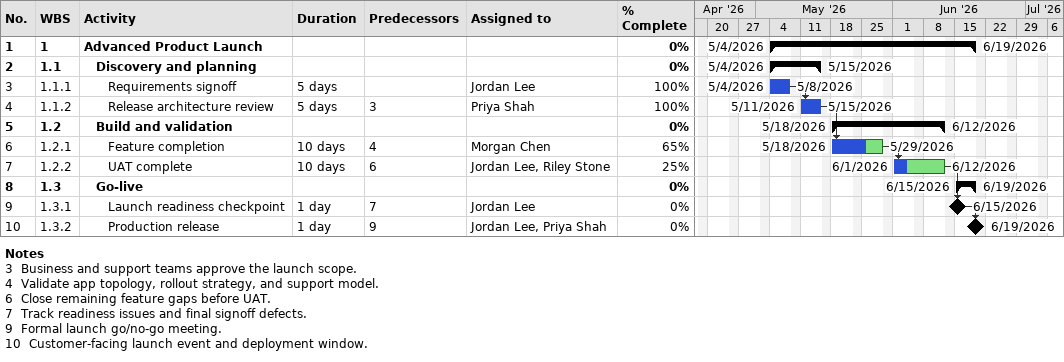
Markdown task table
| ID | WBS | Task | Duration | Start | Finish | Predecessors | Resources | % complete |
|---|---|---|---|---|---|---|---|---|
| 1 | 1 | **Advanced Product Launch** |  | 2026-05-04 | 2026-06-19 |  |  | 0 |
| 2 | 1.1 | **Discovery and planning** |  | 2026-05-04 | 2026-05-15 |  |  | 0 |
| 3 | 1.1.1 | Requirements signoff | 5d | 2026-05-04 | 2026-05-08 |  | Jordan Lee | 100 |
| 4 | 1.1.2 | Release architecture review | 5d | 2026-05-11 | 2026-05-15 | 3 | Priya Shah | 100 |
| 5 | 1.2 | **Build and validation** |  | 2026-05-18 | 2026-06-12 |  |  | 0 |
| 6 | 1.2.1 | Feature completion | 10d | 2026-05-18 | 2026-05-29 | 4 | Morgan Chen | 65 |
| 7 | 1.2.2 | UAT complete | 10d | 2026-06-01 | 2026-06-12 | 6 | Jordan Lee, Riley Stone | 25 |
| 8 | 1.3 | **Go-live** |  | 2026-06-15 | 2026-06-19 |  |  | 0 |
| 9 | 1.3.1 | Launch readiness checkpoint | 1d | 2026-06-15 | 2026-06-15 | 7 | Jordan Lee | 0 |
| 10 | 1.3.2 | Production release | 1d | 2026-06-19 | 2026-06-19 | 9 | Jordan Lee, Priya Shah | 0 |

Notes
- 3: Business and support teams approve the launch scope.
- 4: Validate app topology, rollout strategy, and support model.
- 6: Close remaining feature gaps before UAT.
- 7: Track readiness issues and final signoff defects.
- 9: Formal launch go/no-go meeting.
- 10: Customer-facing launch event and deployment window.
